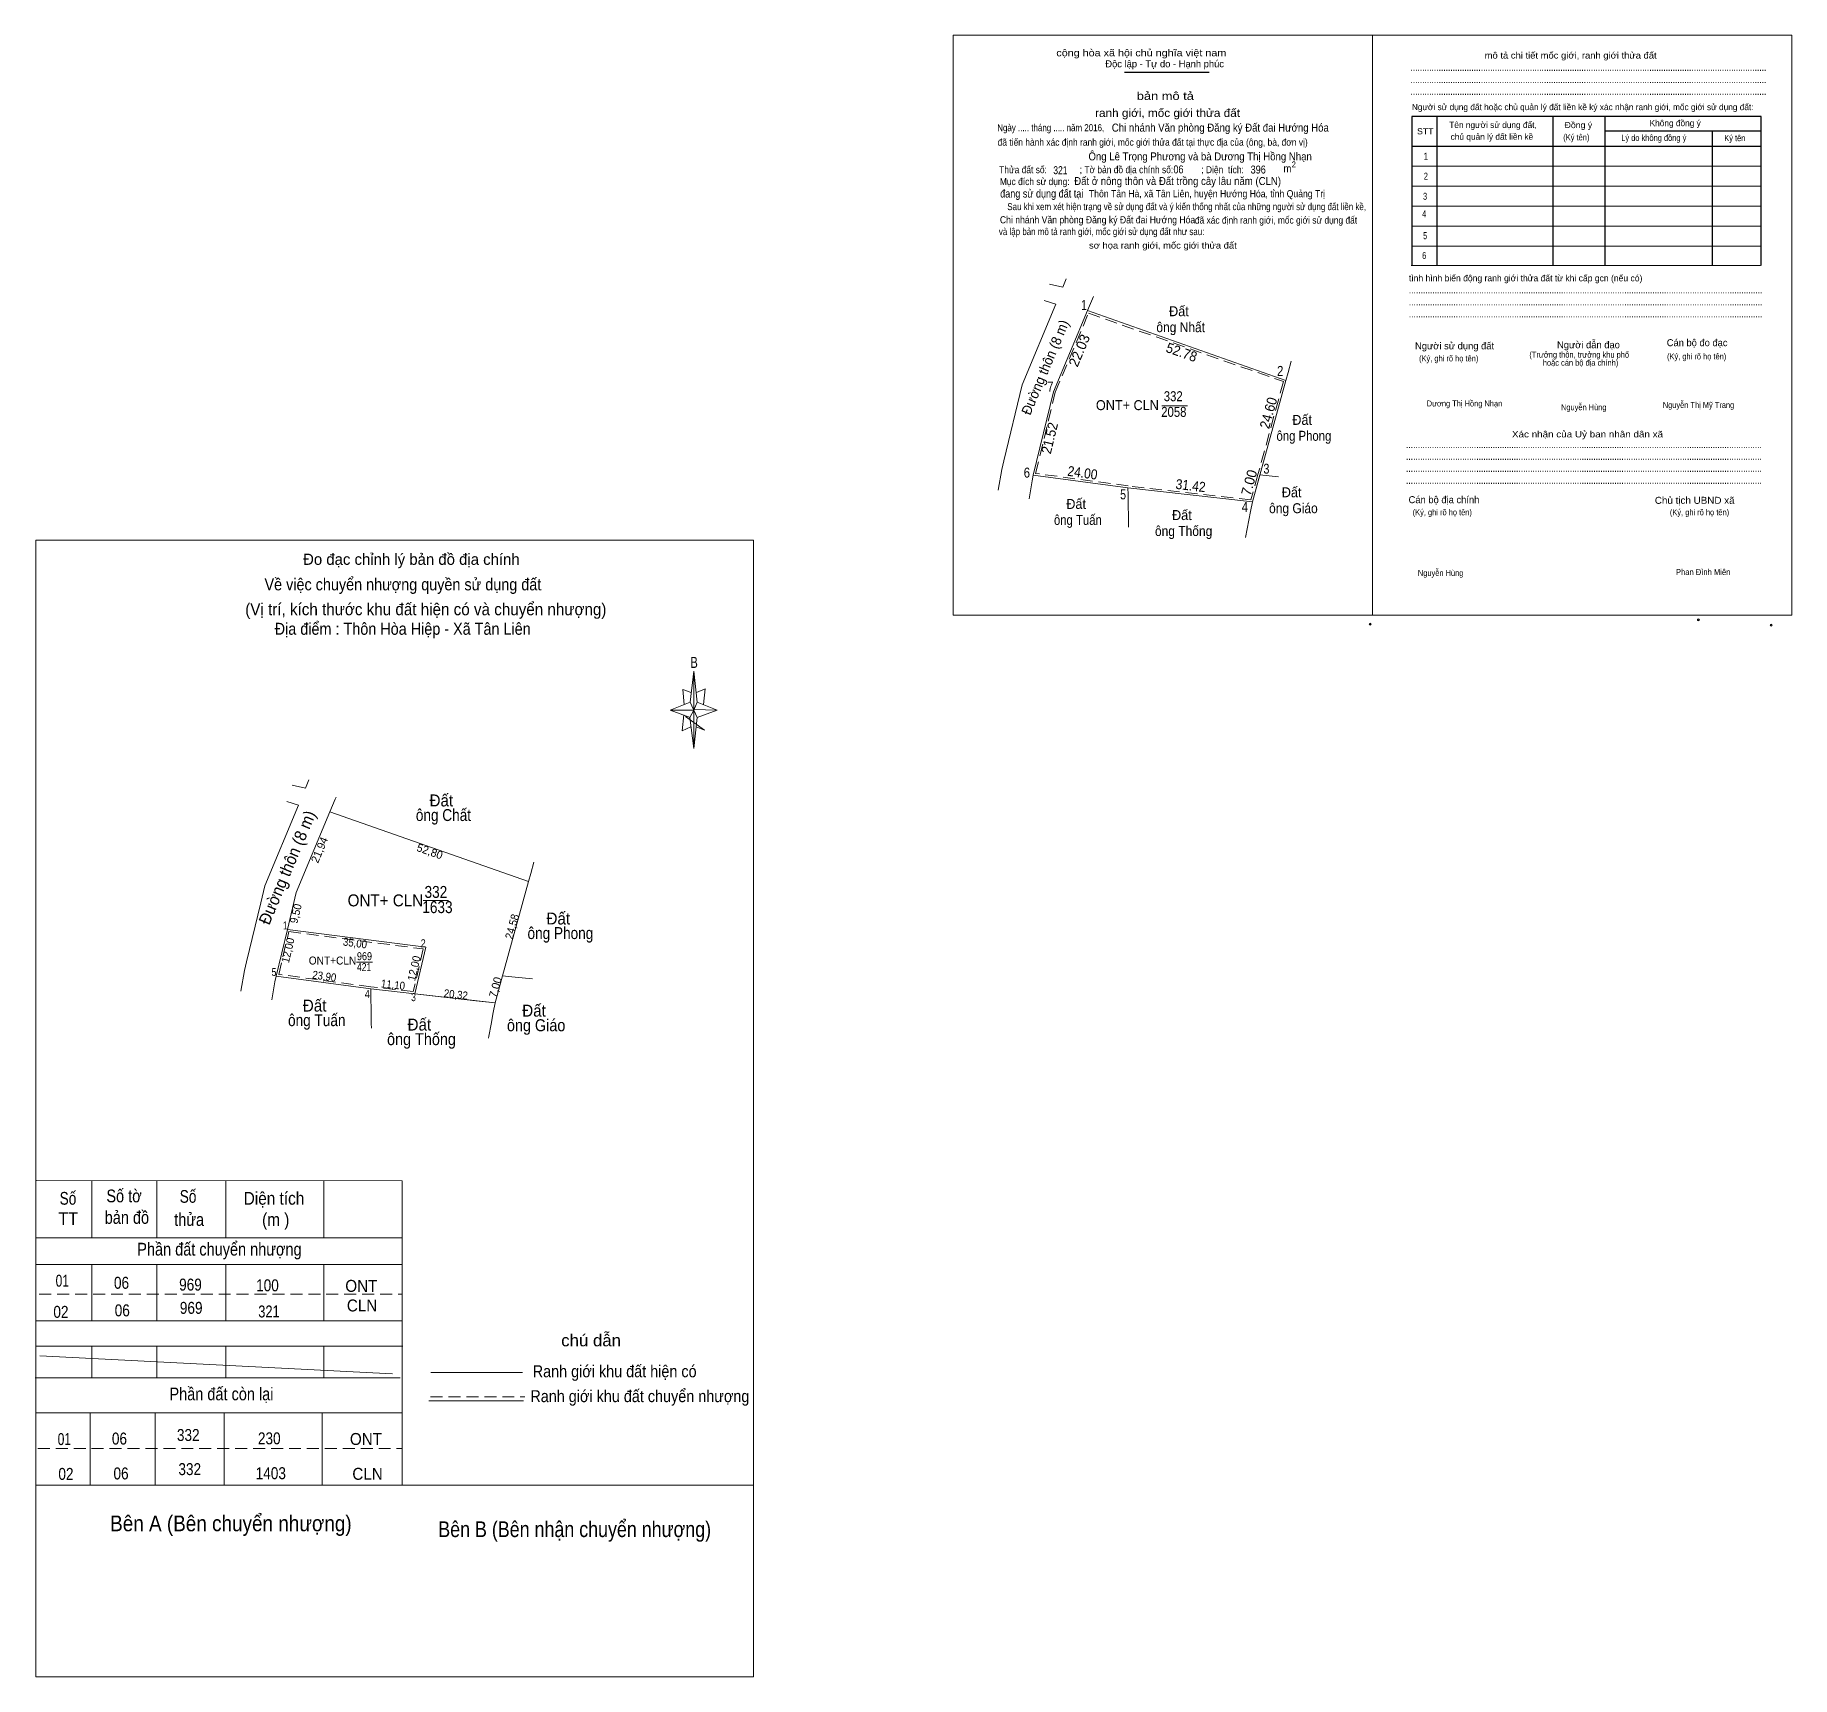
# Model space of a CAD drawing. Header units: metres. Extents: x 548548 to 550357, y 1838110 to 1838601.
# Drawn here: x 548548.2 to 548988.9, y 1838109.6 to 1838521.4 of the extents above; entities that cross this region are included whole.
import ezdxf
from ezdxf.enums import TextEntityAlignment as Align

# ---------------------------------------------------------------- set-up
doc = ezdxf.new("R2010")
doc.units = ezdxf.units.M
doc.header["$PDMODE"] = 32
doc.header["$PDSIZE"] = 0.5
doc.linetypes.add('DOTTED', pattern=[1.5, 0.3, -1.2])
doc.linetypes.add('MEDIUM_DASHED', pattern=[4.5, 3, -1.5])
for name, color, linetype, lineweight in [('1', 7, 'DOTTED', 13), ('12', 7, 'Continuous', 13), ('15', 7, 'Continuous', 13), ('17', 7, 'Continuous', 13), ('28', 7, 'Continuous', 13), ('63', 7, 'Continuous', 13), ('7', 7, 'Continuous', 13)]:
    doc.layers.add(name, color=color, linetype=linetype, lineweight=lineweight)
for name, color, linetype in [('20', 7, 'Continuous'), ('25', 7, 'Continuous'), ('6', 7, 'Continuous')]:
    doc.layers.add(name, color=color, linetype=linetype)

msp = doc.modelspace()

# ---------------------------------------------------------------- linework, layer by layer
at = {"layer": '1', "linetype": 'Continuous'}
msp.add_lwpolyline([(548622.18, 1838326.56), (548672.02, 1838309.14), (548665.49, 1838285.44), (548663.63, 1838278.69), (548643.44, 1838280.95), (548646.21, 1838292.63), (548611.5, 1838297.09), (548613.7, 1838306.33)], close=True, dxfattribs=at)
at = {"layer": '1', "linetype": 'MEDIUM_DASHED'}
msp.add_lwpolyline([(548611.88, 1838296.54), (548645.6, 1838292.2), (548643.06, 1838281.5), (548632.47, 1838282.68), (548609.34, 1838285.83)], close=True, dxfattribs=at)
at = {"layer": '12'}
msp.add_line((548548.39, 1838109.64), (548728.39, 1838109.64), dxfattribs=at)
at = {"layer": '15'}
for p, q in [((548611.5, 1838297.09), (548646.21, 1838292.63)), ((548643.44, 1838280.95), (548646.21, 1838292.63)), ((548628.85, 1838288.85), (548632.86, 1838288.85)), ((548549.42, 1838190.17), (548637.9, 1838185.61))]:
    msp.add_line(p, q, dxfattribs=at)
at = {"layer": '17'}
for p, q in [((548548.39, 1838109.64), (548548.39, 1838394.74)), ((548712.51, 1838354.08), (548713.43, 1838361.88)), ((548712.83, 1838356.48), (548710.71, 1838357.28)), ((548712.51, 1838350.28), (548707.51, 1838352.08)), ((548711.35, 1838350.52), (548716.11, 1838347.08)), ((548714.31, 1838350.28), (548713.43, 1838342.48)), ((548714.31, 1838354.08), (548719.31, 1838352.08)), ((548710.51, 1838346.88), (548712.71, 1838347.88)), ((548716.11, 1838347.08), (548714.03, 1838347.88)), ((548640.27, 1838234.06), (548548.55, 1838234.12)), ((548562.47, 1838234.06), (548562.47, 1838219.78)), ((548578.75, 1838234.06), (548578.75, 1838219.78)), ((548596.07, 1838234.06), (548596.07, 1838219.78)), ((548620.67, 1838234.06), (548620.67, 1838219.78)), ((548640.27, 1838234.06), (548640.27, 1838157.74)), ((548548.39, 1838219.78), (548640.27, 1838219.78)), ((548548.39, 1838213.1), (548640.27, 1838213.1)), ((548562.47, 1838213.1), (548562.47, 1838198.94)), ((548578.75, 1838213.1), (548578.75, 1838198.94)), ((548596.07, 1838213.1), (548596.07, 1838198.94)), ((548620.67, 1838213.1), (548620.67, 1838198.94)), ((548548.55, 1838198.94), (548640.15, 1838198.94)), ((548548.39, 1838192.58), (548640.47, 1838192.58)), ((548562.47, 1838192.58), (548562.47, 1838184.6)), ((548578.75, 1838192.58), (548578.75, 1838184.6)), ((548596.07, 1838192.58), (548596.07, 1838184.6)), ((548620.67, 1838192.58), (548620.67, 1838184.6)), ((548548.23, 1838184.6), (548639.83, 1838184.6)), ((548647.47, 1838185.94), (548670.47, 1838185.94)), ((548646.95, 1838178.86), (548670.75, 1838178.86)), ((548548.39, 1838175.84), (548640.27, 1838175.84)), ((548562.07, 1838175.84), (548562.07, 1838157.74)), ((548578.35, 1838175.84), (548578.35, 1838157.74)), ((548595.67, 1838175.84), (548595.67, 1838157.74)), ((548620.27, 1838175.84), (548620.27, 1838157.74)), ((548548.39, 1838157.74), (548728.39, 1838157.74))]:
    msp.add_line(p, q, dxfattribs=at)
at = {"layer": '17', "linetype": 'MEDIUM_DASHED'}
for p, q in [((548549.27, 1838205.66), (548640.39, 1838205.66)), ((548647.43, 1838179.86), (548671.03, 1838179.86)), ((548548.91, 1838166.88), (548640.27, 1838166.88))]:
    msp.add_line(p, q, dxfattribs=at)
at = {"layer": '17'}
for points in [[(548548.39, 1838394.74), (548728.39, 1838394.74), (548728.39, 1838109.64)], [(548714.11, 1838356.48), (548716.31, 1838357.48), (548715.91, 1838353.48)], [(548713.43, 1838352.08), (548712.51, 1838354.08), (548707.51, 1838352.08)], [(548713.43, 1838352.08), (548714.31, 1838350.28), (548719.31, 1838352.08)]]:
    msp.add_lwpolyline(points, dxfattribs=at)
for points in [[(548713.43, 1838361.88), (548714.31, 1838354.08), (548713.43, 1838352.08)], [(548713.43, 1838352.08), (548707.51, 1838352.08), (548712.51, 1838354.08), (548714.31, 1838350.28), (548719.31, 1838352.08), (548713.43, 1838352.28)], [(548713.43, 1838352.08), (548713.43, 1838342.48), (548712.43, 1838350.28)]]:
    msp.add_lwpolyline(points, close=True, dxfattribs=at)
at = {"layer": '28'}
msp.add_point((548965.43, 1838374.72), dxfattribs=at)
at = {"layer": '63'}
for p, q in [((548802.64, 1838458.91), (548805.99, 1838458.16)), ((548802.64, 1838458.91), (548805.99, 1838458.16)), ((548812.17, 1838452.29), (548813.67, 1838455.88)), ((548795.83, 1838433.65), (548804.23, 1838453.93)), ((548795.83, 1838433.65), (548804.23, 1838453.93)), ((548795.83, 1838433.65), (548804.23, 1838453.93)), ((548804.23, 1838453.93), (548801.33, 1838454.85)), ((548804.23, 1838453.93), (548801.33, 1838454.85)), ((548804.23, 1838453.93), (548801.33, 1838454.85)), ((548812.17, 1838452.29), (548861.97, 1838434.8)), ((548853.58, 1838404.33), (548861.97, 1838434.8)), ((548798.58, 1838411.06), (548803.65, 1838431.97)), ((548798.58, 1838411.06), (548803.65, 1838431.97)), ((548830.88, 1838428.41), (548837.27, 1838428.41)), ((548798.58, 1838411.06), (548822.36, 1838407.82)), ((548853.58, 1838404.33), (548822.36, 1838407.83)), ((548822.36, 1838407.82), (548822.39, 1838406.22)), ((548855.44, 1838411.08), (548857.76, 1838410.86)), ((548857.76, 1838410.86), (548860.09, 1838410.64)), ((548822.39, 1838406.22), (548822.52, 1838397.98)), ((548710.71, 1838357.28), (548711.03, 1838353.48)), ((548710.91, 1838350.88), (548710.51, 1838346.88)), ((548612.69, 1838333.27), (548616.04, 1838332.52)), ((548612.69, 1838333.27), (548616.04, 1838332.52)), ((548605.88, 1838308.01), (548614.28, 1838328.29)), ((548605.88, 1838308.01), (548614.28, 1838328.29)), ((548605.88, 1838308.01), (548614.28, 1838328.29)), ((548614.28, 1838328.29), (548611.38, 1838329.21)), ((548614.28, 1838328.29), (548611.38, 1838329.21)), ((548614.28, 1838328.29), (548611.38, 1838329.21)), ((548622.18, 1838326.56), (548623.52, 1838329.77)), ((548623.52, 1838329.77), (548623.72, 1838330.24)), ((548613.7, 1838306.33), (548622.18, 1838326.56)), ((548622.18, 1838326.56), (548672.02, 1838309.14)), ((548604.86, 1838303.81), (548605.88, 1838308.01)), ((548611.5, 1838297.09), (548613.7, 1838306.33)), ((548665.49, 1838285.44), (548672.02, 1838309.14)), ((548601.27, 1838289), (548604.86, 1838303.81)), ((548645.56, 1838304.33), (548651.95, 1838304.33)), ((548608.73, 1838285.41), (548611.5, 1838297.09)), ((548608.73, 1838285.41), (548632.41, 1838282.18)), ((548665.49, 1838285.44), (548663.63, 1838278.69)), ((548665.49, 1838285.44), (548667.81, 1838285.22)), ((548667.81, 1838285.22), (548672.96, 1838284.73)), ((548643.44, 1838280.95), (548632.41, 1838282.19)), ((548632.41, 1838282.18), (548632.44, 1838280.58)), ((548632.44, 1838280.58), (548632.51, 1838276.29)), ((548632.51, 1838276.29), (548632.55, 1838273.5)), ((548662.61, 1838273.37), (548663.16, 1838276.25)), ((548662.61, 1838273.37), (548663.16, 1838276.25)), ((548662.61, 1838273.37), (548663.16, 1838276.25)), ((548662.61, 1838273.37), (548663.16, 1838276.25)), ((548662.61, 1838273.37), (548663.16, 1838276.25)), ((548662.61, 1838273.37), (548663.16, 1838276.25)), ((548662.61, 1838273.37), (548663.16, 1838276.25)), ((548662.61, 1838273.37), (548663.16, 1838276.25)), ((548662.61, 1838273.37), (548663.16, 1838276.25)), ((548662.61, 1838273.37), (548663.16, 1838276.25)), ((548662.61, 1838273.37), (548663.16, 1838276.25)), ((548662.61, 1838273.37), (548663.16, 1838276.25)), ((548663.16, 1838276.25), (548663.63, 1838278.69)), ((548663.16, 1838276.25), (548663.63, 1838278.69)), ((548663.16, 1838276.25), (548663.63, 1838278.69)), ((548663.16, 1838276.25), (548663.63, 1838278.69)), ((548663.16, 1838276.25), (548663.63, 1838278.69)), ((548663.16, 1838276.25), (548663.63, 1838278.69)), ((548663.16, 1838276.25), (548663.63, 1838278.69)), ((548663.16, 1838276.25), (548663.63, 1838278.69)), ((548663.16, 1838276.25), (548663.63, 1838278.69)), ((548663.16, 1838276.25), (548663.63, 1838278.69)), ((548663.16, 1838276.25), (548663.63, 1838278.69)), ((548663.16, 1838276.25), (548663.63, 1838278.69)), ((548632.55, 1838273.5), (548632.57, 1838272.34))]:
    msp.add_line(p, q, dxfattribs=at)
for points in [[(548802.64, 1838458.91), (548805.99, 1838458.16), (548806.87, 1838460.27)], [(548798.58, 1838411.06), (548803.65, 1838431.97), (548812.17, 1838452.29)], [(548863.29, 1838439.59), (548862.52, 1838436.79), (548861.97, 1838434.8)], [(548789.81, 1838407.26), (548790.68, 1838412.41), (548791.22, 1838414.64), (548795.83, 1838433.65)], [(548789.81, 1838407.25), (548790.68, 1838412.41), (548791.22, 1838414.64), (548795.83, 1838433.65)], [(548789.81, 1838407.25), (548790.68, 1838412.41), (548791.22, 1838414.64), (548795.83, 1838433.65)], [(548797.55, 1838405.06), (548798.33, 1838409.61), (548798.58, 1838411.06)], [(548853.58, 1838404.33), (548854.61, 1838408.05), (548855.44, 1838411.08)], [(548851.88, 1838395.43), (548853.11, 1838401.89), (548853.58, 1838404.33)], [(548851.88, 1838395.43), (548853.11, 1838401.89), (548853.58, 1838404.33)], [(548851.88, 1838395.43), (548853.11, 1838401.89), (548853.58, 1838404.33)], [(548851.88, 1838395.43), (548853.11, 1838401.89), (548853.58, 1838404.33)], [(548851.88, 1838395.43), (548853.11, 1838401.89), (548853.58, 1838404.33)], [(548851.88, 1838395.43), (548853.11, 1838401.89), (548853.58, 1838404.33)], [(548851.88, 1838395.43), (548853.11, 1838401.89), (548853.58, 1838404.33)], [(548851.88, 1838395.43), (548853.11, 1838401.89), (548853.58, 1838404.33)], [(548851.88, 1838395.43), (548853.11, 1838401.89), (548853.58, 1838404.33)], [(548851.88, 1838395.43), (548853.11, 1838401.89), (548853.58, 1838404.33)], [(548851.88, 1838395.43), (548853.11, 1838401.89), (548853.58, 1838404.33)], [(548851.88, 1838395.43), (548853.11, 1838401.89), (548853.58, 1838404.33)], [(548612.69, 1838333.27), (548616.04, 1838332.52), (548616.92, 1838334.63)], [(548673.34, 1838313.95), (548672.57, 1838311.15), (548672.02, 1838309.16)], [(548601.27, 1838289), (548604.86, 1838303.81), (548605.88, 1838308.01)], [(548601.27, 1838289), (548604.86, 1838303.81), (548605.88, 1838308.01)], [(548599.86, 1838281.62), (548600.73, 1838286.77), (548601.27, 1838289)], [(548599.86, 1838281.61), (548600.73, 1838286.77), (548601.27, 1838289)], [(548599.86, 1838281.61), (548600.73, 1838286.77), (548601.27, 1838289)], [(548607.6, 1838279.42), (548608.38, 1838283.97), (548608.73, 1838285.41)], [(548663.63, 1838278.69), (548658.8, 1838279.23), (548643.44, 1838280.95)], [(548661.93, 1838269.79), (548662.04, 1838270.35), (548662.61, 1838273.37)], [(548661.93, 1838269.79), (548662.04, 1838270.35), (548662.61, 1838273.37)], [(548661.93, 1838269.79), (548662.04, 1838270.35), (548662.61, 1838273.37)], [(548661.93, 1838269.79), (548662.04, 1838270.35), (548662.61, 1838273.37)], [(548661.93, 1838269.79), (548662.04, 1838270.35), (548662.61, 1838273.37)], [(548661.93, 1838269.79), (548662.04, 1838270.35), (548662.61, 1838273.37)], [(548661.93, 1838269.79), (548662.04, 1838270.35), (548662.61, 1838273.37)], [(548661.93, 1838269.79), (548662.04, 1838270.35), (548662.61, 1838273.37)], [(548661.93, 1838269.79), (548662.04, 1838270.35), (548662.61, 1838273.37)], [(548661.93, 1838269.79), (548662.04, 1838270.35), (548662.61, 1838273.37)], [(548661.93, 1838269.79), (548662.04, 1838270.35), (548662.61, 1838273.37)], [(548661.93, 1838269.79), (548662.04, 1838270.35), (548662.61, 1838273.37)]]:
    msp.add_lwpolyline(points, dxfattribs=at)
at = {"layer": '63', "linetype": 'MEDIUM_DASHED'}
msp.add_lwpolyline([(548812.45, 1838451.66), (548861.36, 1838434.48), (548854.96, 1838411.21), (548853.21, 1838404.87), (548822.42, 1838408.33), (548799.2, 1838411.48), (548804.13, 1838431.81)], close=True, dxfattribs=at)
at = {"layer": '7', "lineweight": 25}
for p, q in [((548821.45, 1838512.07), (548842.72, 1838512.07)), ((548899.87, 1838500.97), (548899.87, 1838463.61)), ((548928.89, 1838500.82), (548928.89, 1838463.61)), ((548941.98, 1838500.82), (548941.98, 1838463.61)), ((548941.98, 1838497.36), (548981.21, 1838497.36)), ((548968.92, 1838497.36), (548968.92, 1838463.61)), ((548893.57, 1838493.55), (548981.21, 1838493.55))]:
    msp.add_line(p, q, dxfattribs=at)
at = {"layer": '7'}
for p, q in [((548893.57, 1838488.53), (548981.21, 1838488.53)), ((548893.57, 1838483.51), (548981.21, 1838483.51)), ((548893.57, 1838478.5), (548981.21, 1838478.5)), ((548893.57, 1838473.48), (548981.21, 1838473.48)), ((548893.57, 1838468.46), (548981.21, 1838468.46)), ((548893.42, 1838463.61), (548981.06, 1838463.61))]:
    msp.add_line(p, q, dxfattribs=at)
for points in [[(548778.51, 1838521.39), (548883.7, 1838521.39), (548883.7, 1838375.9), (548778.51, 1838375.9)], [(548883.7, 1838521.39), (548988.89, 1838521.39), (548988.89, 1838375.9), (548883.7, 1838375.9)], [(548883.7, 1838521.39), (548988.89, 1838521.39), (548988.89, 1838375.9), (548883.7, 1838375.9)]]:
    msp.add_lwpolyline(points, close=True, dxfattribs=at)
at = {"layer": '7', "lineweight": 25}
msp.add_lwpolyline([(548981.21, 1838463.61), (548981.21, 1838500.97), (548893.57, 1838500.97), (548893.57, 1838463.61)], dxfattribs=at)
at = {"layer": '7'}
for p in [(548883.13, 1838373.65), (548983.69, 1838373.44)]:
    msp.add_point(p, dxfattribs=at)

# ---------------------------------------------------------------- texts
at = {"layer": '1'}
for s, width, p in [('ONT+CLN', 0.95, (548622.83, 1838288.3)), ('421', 0.8, (548630.745, 1838286.65)), ('969', 0.85, (548630.84, 1838289.39))]:
    msp.add_text(s, height=2, dxfattribs=dict(at, width=width)).set_placement(p, align=Align.CENTER)
at = {"layer": '17'}
for s, height, width, p in [('Dương Thị Hồng Nhạn', 1.5, 0.9, (548897.29, 1838428.26)), ('Nguyễn Hùng', 1.5, 0.9, (548930.99, 1838427.32)), ('Nguyễn Thị Mỹ Trang', 1.5, 0.9, (548956.51, 1838427.89)), ('Nguyễn Hùng', 1.5, 0.9, (548895.08, 1838385.76)), ('Phan Đình Miên', 1.5, 0.95, (548959.81, 1838385.98)), ('(Vị trí, kích thước khu đất hiện có và chuyển nhượng)', 3, 0.95, (548600.93, 1838375.9))]:
    msp.add_text(s, height=height, dxfattribs=dict(at, width=width)).set_placement(p)
msp.add_text('Đo đạc chỉnh lý bản đồ địa chính', height=2.8, dxfattribs=at).set_placement((548642.61, 1838388.54), align=Align.CENTER)
for s, height, width, p in [('Về việc chuyển nhượng quyền sử dụng đất', 3, 0.9, (548640.48, 1838382.14)), ('B', 2.756, 0.75, (548713.53, 1838362.68)), ('Số', 3.2, 0.8, (548556.47, 1838228.06)), ('Số tờ', 3.2, 0.85, (548570.53, 1838228.66)), ('bản đồ', 3.2, 0.85, (548571.25, 1838223.26)), ('TT', 3.2, 0.95, (548556.53, 1838222.94)), ('thửa', 3.2, 0.85, (548586.86, 1838222.74)), ('(m )', 3.2, 0.9, (548608.58, 1838222.74)), ('Phần đất chuyển nhượng', 3.2, 0.85, (548594.46, 1838215.3)), ('01', 3, 0.75, (548555.04, 1838207.5)), ('06', 3, 0.85, (548569.9, 1838206.98)), ('969', 3, 0.85, (548587.195, 1838206.52)), ('100', 3, 0.85, (548606.51, 1838206.34)), ('ONT', 3, 0.95, (548630.055, 1838206.2)), ('02', 3, 0.85, (548554.7, 1838199.68)), ('06', 3, 0.85, (548570.09, 1838200.06)), ('969', 3, 0.85, (548587.375, 1838200.69)), ('321', 3, 0.8, (548606.88, 1838199.78)), ('CLN', 3, 0.95, (548630.24, 1838201.28)), ('chú dẫn', 3, 1.05, (548687.69, 1838192.54)), ('Ranh giới khu đất hiện có ', 3, 0.9, (548694.1, 1838184.78)), ('Phần đất còn lại', 3.2, 0.85, (548594.97, 1838179)), ('Ranh giới khu đất chuyển nhượng', 3, 0.9, (548699.92, 1838178.54)), ('01', 3, 0.75, (548555.56, 1838167.78)), ('06', 3, 0.85, (548569.38, 1838167.9)), ('332', 3, 0.85, (548586.64, 1838168.8)), ('230', 3, 0.85, (548606.96, 1838167.96)), ('ONT', 3, 0.95, (548631.21, 1838167.8)), ('02', 3, 0.85, (548555.96, 1838159.04)), ('06', 3, 0.85, (548569.78, 1838159.16)), ('332', 3, 0.85, (548587.01, 1838160.24)), ('1403', 3, 0.85, (548607.35, 1838159.22)), ('CLN', 3, 0.95, (548631.61, 1838159.06)), ('Bên A (Bên chuyển nhượng)', 3.94, 0.9, (548597.34, 1838146.16)), ('Bên B (Bên nhận chuyển nhượng)', 3.94, 0.85, (548683.57, 1838144.7))]:
    msp.add_text(s, height=height, dxfattribs=dict(at, width=width)).set_placement(p, align=Align.CENTER)
at = {"layer": '20', "width": 0.9}
msp.add_text('Địa điểm : Thôn Hòa Hiệp - Xã Tân Liên', height=3, dxfattribs=at).set_placement((548640.43, 1838371), align=Align.CENTER)
at = {"layer": '25', "width": 0.9}
for s, height, p in [('Chi nhánh Văn phòng Đăng ký Đất đai Hướng Hóa', 2, (548818.3, 1838497.2)), ('Đất ở nông thôn và Đất trồng cây lâu năm (CLN)', 2, (548808.87, 1838483.8)), ('Chi nhánh Văn phòng Đăng ký Đất đai Hướng Hóa', 1.8, (548790.23, 1838474.18))]:
    msp.add_text(s, height=height, dxfattribs=at).set_placement(p)
at = {"layer": '6', "width": 0.9}
msp.add_text('Ông Lê Trọng Phương và bà Dương Thị Hồng Nhạn', height=2, dxfattribs=at).set_placement((548812.45, 1838489.98))
at = {"layer": '63'}
for s, height, width, p in [(' 1', 2.5, 0.75, (548812.01, 1838452.45)), (' 2', 2.5, 0.85, (548861.33, 1838435.92)), (' 7', 2.5, 0.8, (548803.65, 1838431.97)), (' 6', 2.5, 0.85, (548797.79, 1838410.42)), (' 3', 2.5, 0.8, (548857.83, 1838411.4)), (' 5', 2.5, 0.8, (548821.88, 1838404.96)), (' 4', 2.5, 0.85, (548852.46, 1838401.77)), (' 1', 2, 0.75, (548611.5, 1838297.09)), (' 2', 2, 0.85, (548646.21, 1838292.63)), (' 5', 2, 0.8, (548608.73, 1838285.41)), (' 4', 2, 0.85, (548632.18, 1838279.88)), (' 3', 2, 0.8, (548643.74, 1838279.11))]:
    msp.add_text(s, height=height, dxfattribs=dict(at, width=width)).set_placement(p, align=Align.RIGHT)
for s, height, width, p in [('Đất ', 2.5, 0.95, (548835.58, 1838450.9)), ('ông Nhất', 2.5, 0.9, (548835.58, 1838446.9)), ('ONT+ CLN', 2.5, 0.95, (548822.215, 1838427.34)), ('332', 2.5, 0.85, (548833.71, 1838429.58)), ('2058', 2.5, 0.85, (548833.86, 1838425.65)), ('Đất ', 2.5, 0.95, (548866.49, 1838423.65)), ('ông Phong', 2.5, 0.85, (548866.49, 1838419.65)), ('Đất ', 2.5, 0.95, (548863.85, 1838405.49)), ('Đất ', 2.5, 0.95, (548809.8, 1838402.56)), ('ông Giáo', 2.5, 0.9, (548863.855, 1838401.49)), ('ông Tuấn', 2.5, 0.85, (548809.795, 1838398.56)), ('ông Thống', 2.5, 0.9, (548836.32, 1838395.77)), ('Đất ', 2.5, 0.95, (548836.32, 1838399.77)), ('Đất ', 3, 0.95, (548650.65, 1838327.95)), ('ông Chất', 3, 0.85, (548650.65, 1838324.29)), ('ONT+ CLN', 3, 0.95, (548636.09, 1838302.88)), ('332', 3, 0.85, (548648.76, 1838305)), ('1633', 3, 0.85, (548649.15, 1838301.19)), ('Đất ', 3, 0.95, (548679.99, 1838298.34)), ('ông Phong', 3, 0.85, (548679.99, 1838294.68)), ('Đất ', 3, 0.95, (548618.87, 1838276.5)), ('ông Tuấn', 3, 0.85, (548618.875, 1838272.84)), ('Đất ', 3, 0.95, (548645.14, 1838271.74)), ('Đất ', 3, 0.95, (548673.9, 1838275.23)), ('ông Thống', 3, 0.9, (548645.14, 1838268.08)), ('ông Giáo', 3, 0.9, (548673.9, 1838271.57)), ('Số', 3.2, 0.8, (548586.59, 1838228.54)), ('Diện tích', 3.2, 0.9, (548608.15, 1838228.06))]:
    msp.add_text(s, height=height, dxfattribs=dict(at, width=width)).set_placement(p, align=Align.CENTER)
for s, height, rotation, width, p in [('Đường thôn (8 m)', 2.5, 67.252, 0.95, (548802.74, 1838437.597)), ('52.78', 2.5, 340.648, 0.95, (548835.406, 1838440.677)), ('24.60', 2.5, 74.608, 0.95, (548858.795, 1838426.313)), ('21.52', 2.5, 76.371, 0.95, (548803.915, 1838420.045)), ('24.00', 2.5, 352.265, 0.9, (548810.792, 1838410.389)), ('31.42', 2.5, 353.603, 0.9, (548837.951, 1838407.181)), ('Đường thôn (8 m)', 3, 67.252, 0.95, (548612.835, 1838312.05)), ('9,50', 2, 76.608, 0.95, (548614.567, 1838300.843)), ('24,58', 2, 74.596, 0.95, (548668.826, 1838297.554)), ('12,00', 2, 76.658, 0.95, (548612.606, 1838291.639)), ('35,00', 2, 352.678, 0.9, (548628.358, 1838292.694)), ('12,00', 2, 76.658, 0.95, (548644.246, 1838287.119)), ('23,90', 2, 352.233, 0.9, (548620.635, 1838284.389)), ('11,10', 2, 353.637, 0.9, (548637.899, 1838282.246)), ('20,32', 2, 353.613, 0.9, (548653.644, 1838279.805))]:
    msp.add_text(s, height=height, rotation=rotation, dxfattribs=dict(at, width=width)).set_placement(p, align=Align.CENTER)
for s, height, rotation, p in [('22.03', 2.5, 67.252, (548811.301, 1838441.822)), ('7.00', 2.5, 74.594, (548853.96, 1838408.838)), ('21,94', 2, 67.258, (548620.474, 1838316.653)), ('52,80', 2, 340.735, (548646.89, 1838315.737)), ('7,00', 2, 74.594, (548664.631, 1838282.334))]:
    msp.add_text(s, height=height, rotation=rotation, dxfattribs=at).set_placement(p, align=Align.CENTER)
at = {"layer": '7'}
for s, height, width, p in [('cộng hòa xã hội chủ nghĩa việt nam', 1.756, 1.15, (548804.39, 1838516.08)), ('........................................................................................................................................................', 1.756, 0.9, (548893.23, 1838512.42)), ('........................................................................................................................................................', 1.756, 0.9, (548893.23, 1838509.4)), ('........................................................................................................................................................', 1.756, 0.9, (548893.23, 1838506.4)), ('Đồng ý', 1.555, 1.05, (548931.89, 1838498.06)), ('Ngày ..... tháng ..... năm 2016, ', 1.755, 0.85, (548789.56, 1838497.3)), (' đã tiến hành xác định ranh giới, mốc giới thửa đất tại thực địa của (ông, bà, đơn vị)', 1.755, 0.9, (548789.08, 1838493.66)), ('STT', 1.555, 1.05, (548894.87, 1838496.5)), ('(Ký tên)', 1.555, 0.9, (548931.55, 1838495)), ('Lý do không đồng ý', 1.555, 0.9, (548946.09, 1838494.86)), ('Ký tên', 1.555, 0.9, (548971.93, 1838494.8)), ('Thửa đất số:              ; Tờ bản đồ địa chính số:            ; Diện  tích:', 1.755, 0.9, (548790.05, 1838486.77)), ('321', 2, 0.8, (548803.63, 1838486.52)), ('06', 2, 0.85, (548833.76, 1838486.72)), ('396', 2, 0.85, (548853.13, 1838486.68)), ('m', 2, 0.9, (548861.35, 1838486.94)), ('2', 1.458, 0.8, (548863.44, 1838488.26)), ('Mục đích sử dụng:', 1.755, 0.9, (548790.22, 1838483.78)), ('đang sử dụng đất tại', 2, 0.85, (548790.3, 1838480.66)), ('Thôn Tân Hà, xã Tân Liên, huyện Hướng Hóa, tỉnh Quảng Trị', 1.8, 0.9, (548812.57, 1838480.73)), ('Sau khi xem xét hiện trạng về sử dụng đất và ý kiến thống nhất của những người sử dụng đất liền kề,', 1.756, 0.85, (548792.09, 1838477.5)), (' và lập bản mô tả ranh giới, mốc giới sử dụng đất như sau:', 1.756, 0.85, (548789.42, 1838471.24)), ('đã xác định ranh giới, mốc giới sử dụng đất', 1.75, 0.9, (548839.14, 1838474.12)), ('.......................................................................................................................................................', 1.756, 0.9, (548892.83, 1838456.64)), ('.......................................................................................................................................................', 1.756, 0.9, (548892.83, 1838453.62)), ('.......................................................................................................................................................', 1.756, 0.9, (548892.83, 1838450.62)), ('(Ký, ghi rõ họ tên)', 1.505, 0.9, (548895.38, 1838439.56)), ('(Ký, ghi rõ họ tên)', 1.505, 0.9, (548957.57, 1838440.06)), ('........................................................................................................................................................', 1.756, 0.9, (548892.11, 1838417.86)), ('........................................................................................................................................................', 1.756, 0.9, (548892.11, 1838414.86)), ('........................................................................................................................................................', 1.756, 0.9, (548892.11, 1838411.86)), ('........................................................................................................................................................', 1.756, 0.9, (548892.11, 1838408.84)), ('Chủ tịch UBND xã', 1.756, 1.05, (548954.52, 1838403.84)), ('(Ký, ghi rõ họ tên)', 1.505, 0.9, (548893.77, 1838400.98)), ('(Ký, ghi rõ họ tên)', 1.505, 0.9, (548958.29, 1838400.98))]:
    msp.add_text(s, height=height, dxfattribs=dict(at, width=width)).set_placement(p)
for s, height, width, p in [('mô tả chi tiết mốc giới, ranh giới thửa đất', 1.605, 1.1, (548933.4, 1838515.52)), ('bản mô tả', 2.007, 1.2, (548831.73, 1838505.14)), ('ranh giới, mốc giới thửa đất', 2.007, 1.1, (548832.29, 1838500.88)), ('1', 1.756, 0.7, (548897.075, 1838490.16)), ('2', 1.756, 0.8, (548897.085, 1838485.14)), ('3', 1.756, 0.75, (548896.885, 1838480.1)), ('4', 1.756, 0.8, (548896.69, 1838475.72)), ('sơ họa ranh giới, mốc giới thửa đất', 1.605, 1.1, (548831.115, 1838467.86)), ('5', 1.756, 0.75, (548896.895, 1838470.22)), ('6', 1.756, 0.8, (548896.665, 1838465.24)), ('(Trưởng thôn, trưởng khu phố', 1.505, 0.9, (548935.55, 1838440.5)), ('hoặc cán bộ địa chính)', 1.505, 0.9, (548935.885, 1838438.48)), ('Xác nhận của Uỷ ban nhân dân xã', 1.606, 1.15, (548937.63, 1838420.5))]:
    msp.add_text(s, height=height, dxfattribs=dict(at, width=width)).set_placement(p, align=Align.CENTER)
for s, height, p in [('Độc lập - Tự do - Hạnh phúc', 1.756, (548816.68, 1838513.32)), ('Người sử dụng đất hoặc chủ quản lý đất liền kề ký xác nhận ranh giới, mốc giới sử dụng đất:', 1.555, (548893.57, 1838502.58)), ('Tên người sử dụng đất,', 1.555, (548902.95, 1838498.1)), ('Không đồng ý', 1.555, (548953.21, 1838498.56)), ('chủ quản lý đất liền kề', 1.555, (548903.31, 1838495.14)), ('tình hình biến động ranh giới thửa đất từ khi cấp gcn (nếu có)', 1.605, (548892.83, 1838459.64)), ('Người sử dụng đất', 1.756, (548894.37, 1838442.58)), ('Người dẫn đạo', 1.755, (548929.98, 1838442.86)), ('Cán bộ đo đạc', 1.752, (548957.51, 1838443.38)), ('Cán bộ địa chính', 1.756, (548892.75, 1838404))]:
    msp.add_text(s, height=height, dxfattribs=at).set_placement(p)

doc.saveas('drawing.dxf')
